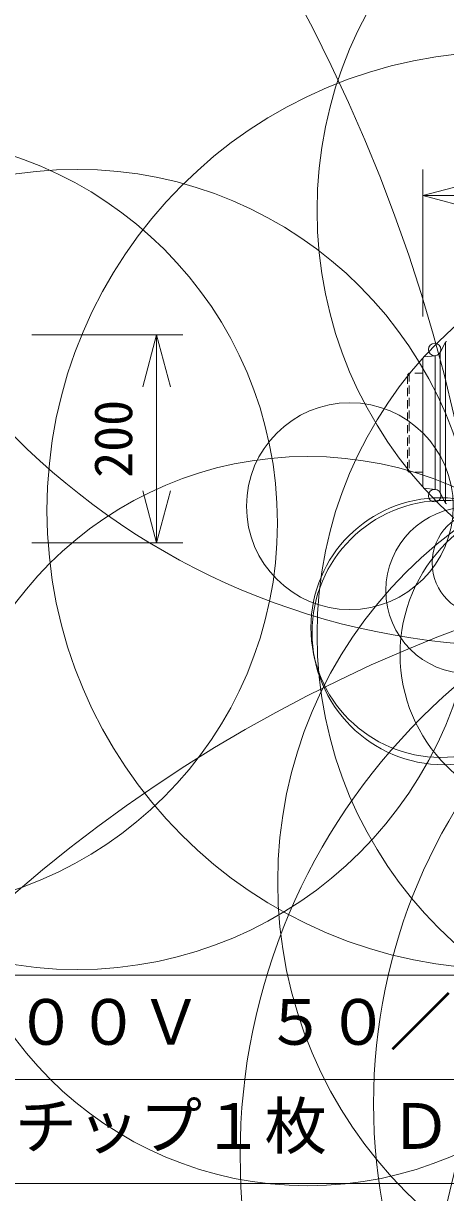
# Model space of a CAD drawing. Units: millimetres, scale not verified. Extents: x -582 to 628, y -287 to 330.
# Drawn here: x -10.6 to 9.7, y -11.9 to 44.2 of the extents above; entities that cross this region are included whole.
import ezdxf
from ezdxf.enums import TextEntityAlignment as Align

# ---------------------------------------------------------------- set-up
doc = ezdxf.new("R2010")
doc.units = ezdxf.units.MM
doc.header["$LTSCALE"] = 0.125
doc.linetypes.add('USER1', pattern=[4.7625, 3.175, -1.5875])
for name, color, linetype, lineweight in [('0-0_0', 7, 'Continuous', 20), ('0-2_WAKU', 1, 'Continuous', 18), ('0-4_SUNPO', 7, 'Continuous', 20), ('0-5_GAIKEI', 1, 'Continuous', 18)]:
    doc.layers.add(name, color=color, linetype=linetype, lineweight=lineweight)
doc.layers.add('0-1_MOJI1', color=7, linetype='Continuous')
doc.styles.add('ＭＳ ゴシック', font='')
doc.styles.get('ＭＳ ゴシック').set_extended_font_data('MS Gothic')

# ---------------------------------------------------------------- blocks, each defined once
blk = doc.blocks.new('_Open30')
at = {"layer": '0-0_0'}
blk.add_line((0, 0), (-1, 0), dxfattribs=at)
blk.add_lwpolyline([(-1, 0.26795), (0, 0), (-1, -0.26795)], dxfattribs=at)
blk = doc.blocks.new('D3')
at = {"layer": '0-4_SUNPO'}
for p, q in [((202.1112, 343.6538), (202.1112, 350.708)), ((229.1612, 343.1478), (229.1612, 350.708)), ((226.6612, 349.458), (204.6112, 349.458))]:
    blk.add_line(p, q, dxfattribs=at)
at = {"layer": '0-4_SUNPO', "xscale": 2.5, "yscale": 2.5, "rotation": 180}
blk.add_blockref('_Open30', (202.1112, 349.458), dxfattribs=at)
at = {"layer": '0-4_SUNPO', "xscale": 2.5, "yscale": 2.5}
blk.add_blockref('_Open30', (229.1612, 349.458), dxfattribs=at)
at = {"layer": '0-4_SUNPO', "style": 'ＭＳ ゴシック'}
blk.add_text('541', height=1.833, dxfattribs=at).set_placement((213.7612, 350.083), align=Align.BOTTOM_LEFT)
blk = doc.blocks.new('D2')
at = {"layer": '0-4_SUNPO'}
for p, q in [((183.3148, 342.7787), (190.5648, 342.7787)), ((189.3148, 340.2787), (189.3148, 335.2788)), ((183.3148, 332.7788), (190.5648, 332.7788))]:
    blk.add_line(p, q, dxfattribs=at)
at = {"layer": '0-4_SUNPO', "xscale": 2.5, "yscale": 2.5}
for p, rotation in [((189.3148, 342.7787), 90), ((189.3148, 332.7788), 270)]:
    blk.add_blockref('_Open30', p, dxfattribs=dict(at, rotation=rotation))
at = {"layer": '0-4_SUNPO', "style": 'ＭＳ ゴシック'}
blk.add_text('200', height=1.833, rotation=90, dxfattribs=at).set_placement((188.6898, 335.9037), align=Align.BOTTOM_LEFT)

msp = doc.modelspace()

# ---------------------------------------------------------------- linework, layer by layer
at = {"layer": '0-2_WAKU', "color": 4}
msp.add_line((62.4993, -1.4939), (-62.5007, -1.4939), dxfattribs=at)
at = {"layer": '0-2_WAKU'}
for p, q in [((-62.5007, -6.4939), (62.4993, -6.4939)), ((-62.5007, -11.4939), (62.4993, -11.4939))]:
    msp.add_line(p, q, dxfattribs=at)
at = {"layer": '0-5_GAIKEI', "color": 7}
for p, q in [((9.6943, 28.9288), (9.435, 28.4314)), ((9.7455, 28.9604), (9.6943, 28.9288)), ((8.6318, 28.1835), (8.6105, 28.1598)), ((8.6105, 28.1598), (8.6105, 21.9598)), ((9.2003, 28.2717), (8.6602, 28.215)), ((8.6105, 21.9598), (8.6318, 21.9361)), ((8.6602, 21.9047), (9.2003, 21.8479)), ((9.435, 21.6882), (9.6943, 21.1908)), ((9.6943, 21.1908), (9.7455, 21.1592))]:
    msp.add_line(p, q, dxfattribs=at)
at = {"layer": '0-5_GAIKEI'}
for p, q in [((9.6943, 28.9288), (9.6943, 21.1908)), ((9.2008, 28.2718), (9.2008, 21.8478)), ((9.435, 28.4314), (9.435, 21.6882))]:
    msp.add_line(p, q, dxfattribs=at)
at = {"layer": '0-5_GAIKEI', "color": 8, "linetype": 'USER1'}
for p, q in [((7.9434, 27.4348), (7.8684, 27.3598)), ((7.8684, 22.7595), (7.8684, 27.3598)), ((8.6105, 27.4348), (7.9434, 27.4348)), ((7.9434, 27.4348), (7.9434, 22.6845))]:
    msp.add_line(p, q, dxfattribs=at)
msp.add_lwpolyline([(8.6105, 22.6845), (7.9434, 22.6845), (7.8684, 22.7595)], dxfattribs=at)
at = {"layer": '0-5_GAIKEI'}
for centre, radius in [((-273.7839, 21.6041), 308.4259), ((-262.7436, 21.6044), 297.4007), ((-99.7338, 21.3206), 134.3757), ((-68.6343, 7.1882), 80.8031), ((-3.8318, 20.9935), 38.4881), ((12.5931, 20.8439), 22.0478), ((-16.9878, 20.2302), 18.6068), ((-8.0116, 18.0031), 19.2233), ((5.0982, 21.044), 4.9683), ((15.0743, 13.9308), 7.5661), ((9.6284, 14.9711), 6.349), ((10.8234, 16.9952), 3.9985), ((11.5423, 18.3168), 2.494), ((35.0737, -50.7118), 70.3409), ((29.5743, -10.143), 29.7469), ((33.4932, -7.6634), 27.2605)]:
    msp.add_circle(centre, radius, dxfattribs=at)
at = {"layer": '0-5_GAIKEI', "color": 7}
for centre, radius in [((13.2515, 48.6025), 34.2828), ((23.4227, 35.2541), 19.9032), ((23.4227, 14.8655), 19.9032), ((9.1689, 28.5701), 0.3), ((22.6905, 2.9794), 21.0597), ((3.0754, 5.912), 17.5187), ((9.4604, 15.2131), 6.2369), ((9.1689, 21.5495), 0.3001)]:
    msp.add_circle(centre, radius, dxfattribs=at)
for centre, start, end in [((9.169, 28.5702), 320.1656, 332.45904), ((9.169, 21.5495), 27.54096, 39.85472)]:
    msp.add_arc(centre, 0.3, start, end, dxfattribs=at)

# ---------------------------------------------------------------- block references
at = {"layer": '0-4_SUNPO'}
for name in ['D3', 'D2']:
    msp.add_blockref(name, (-193.5007, -313.4939), dxfattribs=at)

# ---------------------------------------------------------------- texts
at = {"layer": '0-1_MOJI1', "style": 'ＭＳ ゴシック'}
for s, p in [('ＡＣ１００Ｖ\u3000５０／６０Ｈｚ', (-20.0007, -5.4939)), ('ＤＬＰチップ１枚\u3000ＤＬＰ方式', (-20.0007, -10.4939))]:
    msp.add_text(s, height=2.199, dxfattribs=at).set_placement(p, align=Align.BOTTOM_LEFT)

doc.saveas('drawing.dxf')
